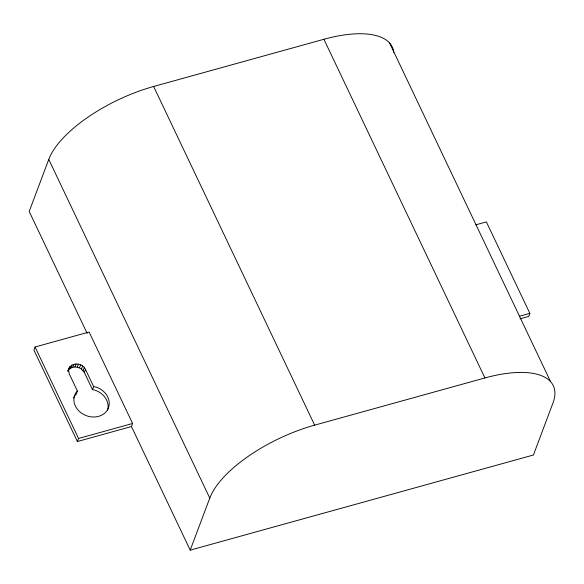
<?xml version="1.0" encoding="UTF-8"?>
<svg xmlns="http://www.w3.org/2000/svg" width="584" height="584" viewBox="0 0 584 584"><rect width="100%" height="100%" fill="white"/><g stroke="black" fill="none" stroke-linecap="round" stroke-linejoin="round"><path stroke-width="0.88" d="M68.007 371.417C68.751 362.255 82.088 361.664 85.476 369.395L93.637 386.571L92.491 389.63L95.09 390.207A18.016 15.111 20.6 0 1 107.471 410.377M393.791 52.429A96.083 39.493 -25.4 0 0 323.908 39.274L153.65 86.476A96.083 39.493 -25.4 0 0 48.764 159.432L29.2 211.474L87.177 333.428M35.062 346.998L33.916 350.057L77.395 441.526L131.444 426.546L132.597 423.48L89.111 332.019L35.062 346.998L78.548 438.467L77.395 441.526M69.138 367.993L67.992 371.052L70.263 366.343M69.109 369.409L70.715 368.124L71.861 365.066M70.715 368.124L72.693 367.292L73.84 364.226M72.693 367.292L74.905 366.964L76.059 363.898M74.905 366.964L77.219 367.161L78.365 364.095M92.491 389.63L84.322 372.461L81.475 369.051L79.453 367.876L80.607 364.81M81.475 369.051L82.621 365.993M83.132 370.614L84.286 367.555M84.322 372.461L85.476 369.395M68.584 369.884L69.262 373.891L77.424 391.061L76.27 394.127L75.153 395.266A18.016 15.111 20.6 0 0 73.628 398.047M190.209 550.143L209.773 498.101A96.083 39.493 -25.4 0 1 314.659 425.145L484.917 377.95A96.083 39.493 -25.4 0 1 552.982 402.96L533.418 455.009L190.209 550.143L131.444 426.546M475.909 224.796L486.37 221.891L529.856 313.36L528.702 316.418L519.986 318.835M77.424 391.061L76.307 392.207A18.016 15.111 20.6 0 0 84.016 414.669A18.016 15.111 20.6 0 0 108.15 408.544A18.016 15.111 20.6 0 0 96.236 387.148L93.637 386.571M78.548 438.467L132.597 423.48M519.395 316.258L529.856 313.36M77.219 367.161L79.453 367.876M389.594 43.012L550.602 381.68M323.908 39.274L484.917 377.95M153.65 86.476L314.659 425.145M48.764 159.432L209.773 498.101"/></g></svg>
